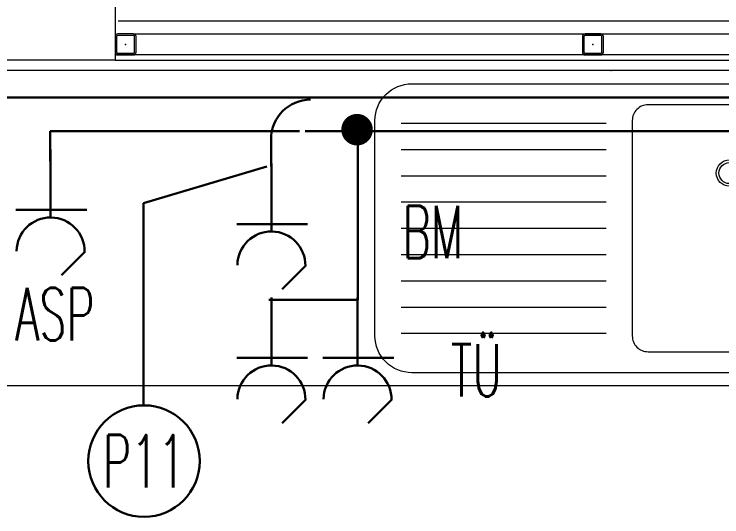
# Model space of a CAD drawing. Extents: x -1439 to 34962, y -872 to 8330.
# Drawn here: x 16861.6 to 16996.4, y 3025.6 to 3121.3 of the extents above; entities that cross this region are included whole.
import ezdxf
from ezdxf.enums import TextEntityAlignment as Align

# ---------------------------------------------------------------- set-up
doc = ezdxf.new("R2010")
doc.units = 0
doc.layers.get('0').update_dxf_attribs({"color": 9, "lineweight": 9})
for name, color, linetype, lineweight in [('01', 9, 'Continuous', 9), ('05V', 9, 'Continuous', 9), ('06D', 9, 'Continuous', 9), ('10', 9, 'Continuous', 9), ('11', 9, 'Continuous', 9), ('14', 9, 'Continuous', 9), ('33', 9, 'BATTING', 9), ('E-KABLO', 7, 'Continuous', 30), ('E-KAPAKLI PRİZ', 7, 'Continuous', 30), ('E-YAZI', 7, 'Continuous', 30)]:
    doc.layers.add(name, color=color, linetype=linetype, lineweight=lineweight)
doc.styles.add('E-YAZI', font='txttw.shx')
doc.linetypes.add('BATTING', pattern='A,0.0001,-0.1,[134,ltypeshp.shx,S=0.1,R=0,X=-0.1,Y=0],-0.2,[134,ltypeshp.shx,S=0.1,R=180,X=0.1,Y=0],-0.1', length=0.4001)

# ---------------------------------------------------------------- blocks, each defined once
blk = doc.blocks.new('p-kolon-80x80-vw')
at = {"layer": '01'}
blk.add_lwpolyline([(-40, -40), (-40, 40), (40, 40), (40, -40)], close=True, dxfattribs=at)
blk = doc.blocks.new('m-mu-evye01-p')
for points in [[(-45, 9.5), (-45, 50.5, -0.414214), (-38, 57.5), (38, 57.5, -0.414214), (45, 50.5), (45, 9.5, -0.414214), (38, 2.5), (-38, 2.5, -0.414214)], [(-4, 9.5), (-4, 50.5, 0.414214), (-7, 53.5), (-38, 53.5, 0.414214), (-41, 50.5), (-41, 9.5, 0.414214), (-38, 6.5), (-7, 6.5, 0.414214)]]:
    blk.add_lwpolyline(points, format="xyb", close=True)
for points in [[(40, 50), (1, 50)], [(40, 45), (1, 45)], [(40, 40), (1, 40)], [(40, 35), (1, 35)], [(40, 30), (1, 30)], [(40, 25), (1, 25)], [(40, 20), (1, 20)], [(40, 15), (1, 15)], [(40, 10), (1, 10)]]:
    blk.add_lwpolyline(points)
for radius in [2.5, 2]:
    blk.add_circle((-22.5, 19.5), radius)
blk.add_point((0, 0))
blk = doc.blocks.new('Prf-40x40')
for points in [[(1.5, -2), (-1.5, -2, -0.414214), (-2, -1.5), (-2, 1.5, -0.414214), (-1.5, 2), (1.5, 2, -0.414214), (2, 1.5), (2, -1.5, -0.414214)], [(1.5, -1.7), (-1.5, -1.7, -0.414214), (-1.7, -1.5), (-1.7, 1.5, -0.414214), (-1.5, 1.7), (1.5, 1.7, -0.414214), (1.7, 1.5), (1.7, -1.5, -0.414214)]]:
    blk.add_lwpolyline(points, format="xyb", close=True)
blk.add_point((0, 0))
blk = doc.blocks.new('100_KAPAKLI PRİZ')
at = {"layer": 'E-KAPAKLI PRİZ', "color": 4}
for p, q in [((1.216, 3.6), (0.379, 4.438)), ((0, 2.4), (0, 0)), ((-1.223, 2.136), (1.279, 2.136))]:
    blk.add_line(p, q, dxfattribs=at)
blk.add_arc((0, 3.6), 1.2, 180.7551, 0.7551, dxfattribs=at)

msp = doc.modelspace()

# ---------------------------------------------------------------- linework, layer by layer
for p, q in [((17171.31, 3110.5), (16822.84, 3110.5)), ((17171.31, 3050.5), (16822.84, 3050.5))]:
    msp.add_line(p, q)
at = {"layer": '06D'}
msp.add_lwpolyline([(16884.34, 3117.5), (17215.84, 3117.5)], dxfattribs=at)
at = {"layer": '11'}
msp.add_lwpolyline([(17215.84, 3112.5), (17215.84, 3113.5), (16880.84, 3113.5), (16880.84, 3112.5), (17215.84, 3112.5)], dxfattribs=at)
at = {"layer": '14'}
msp.add_lwpolyline([(17087.84, 3110.5), (16822.84, 3110.5), (16822.84, 3035.5), (16804.84, 3035.5)], dxfattribs=at)
at = {"layer": '33', "ltscale": 0.3}
msp.add_lwpolyline([(16881.44, 3120), (17215.84, 3120)], dxfattribs=at)
at = {"layer": 'E-KABLO', "color": 6, "ltscale": 40}
for p, q in [((16828.39, 3105.38), (17047.16, 3105.38)), ((16868.46, 3098.98), (16915.98, 3098.98)), ((16868.46, 3093.27), (16868.46, 3098.98)), ((16917.02, 3098.98), (17073.39, 3098.98)), ((16927.05, 3066.9), (16927.05, 3098.5)), ((16910.58, 3092.29), (16910.58, 3098.04)), ((16910.12, 3066.9), (16927.05, 3066.9))]:
    msp.add_line(p, q, dxfattribs=at)
at = {"layer": 'E-KABLO'}
for p, q in [((16886.25, 3085.28), (16909.73, 3092.25)), ((16886.25, 3047.04), (16886.25, 3085.28))]:
    msp.add_line(p, q, dxfattribs=at)
at = {"layer": 'E-KABLO', "color": 4, "linetype": 'Continuous', "const_width": 3}
msp.add_lwpolyline([(16926.92, 3097.76, -1), (16926.92, 3100.76, -1)], format="xyb", close=True, dxfattribs=at)
at = {"layer": 'E-KABLO', "color": 7, "linetype": 'Continuous'}
msp.add_circle((16886.35, 3036.17), 10.61, dxfattribs=at)
at = {"layer": 'E-KABLO', "color": 6, "ltscale": 40}
msp.add_arc((16918.04, 3097.48), 7.5, 90, 180, dxfattribs=at)

# ---------------------------------------------------------------- block references
msp.add_blockref('p-kolon-80x80-vw', (16840.84, 3152.5))
at = {"layer": '05V', "linetype": 'Continuous', "rotation": 180}
msp.add_blockref('m-mu-evye01-p', (16975.34, 3110.5), dxfattribs=at)
at = {"layer": '10', "xscale": -1}
for p in [(16882.84, 3115.5), (16971.84, 3115.5)]:
    msp.add_blockref('Prf-40x40', p, dxfattribs=at)
at = {"layer": 'E-KABLO', "color": 6, "ltscale": 40, "xscale": -5.399999999999999, "yscale": 5.399999999999999, "zscale": 5.399999999999999, "rotation": 180}
for p in [(16868.56, 3095.51), (16910.61, 3092.84), (16910.61, 3067.34), (16927.01, 3067.34)]:
    msp.add_blockref('100_KAPAKLI PRİZ', p, dxfattribs=at)

# ---------------------------------------------------------------- texts
at = {"layer": 'E-KABLO', "color": 3, "linetype": 'Continuous', "style": 'E-YAZI', "width": 0.6}
msp.add_text('P11', height=10, dxfattribs=at).set_placement((16886.35, 3036.17), align=Align.MIDDLE_CENTER)
at = {"layer": 'E-YAZI', "color": 3, "style": 'E-YAZI', "width": 0.6}
for s, p in [('BM', (16935.56, 3074.78, 0)), ('ASP', (16861.79, 3059.13, 0)), ('TÜ', (16944.76, 3048.45, 0))]:
    msp.add_text(s, height=10, dxfattribs=at).set_placement(p)

doc.saveas('drawing.dxf')
